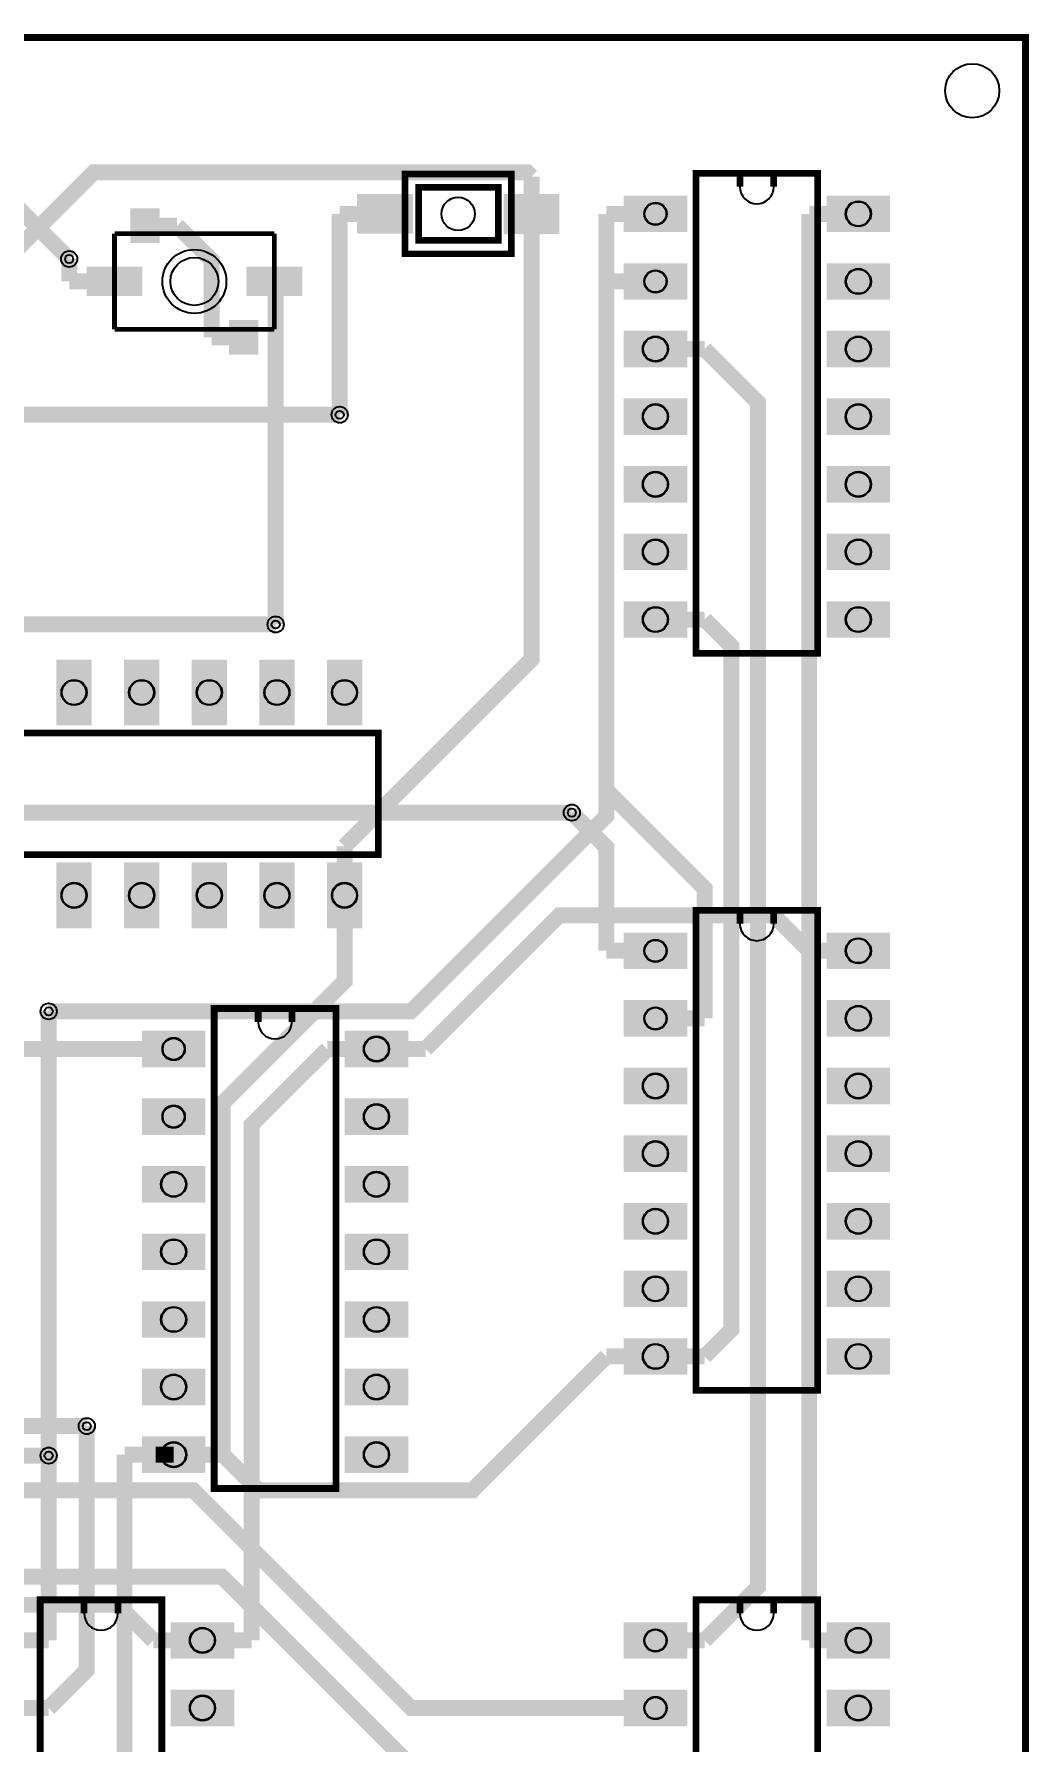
# Model space of a CAD drawing. Header units: millimetres. Extents: x -6.1 to 84.1, y -96.1 to 2.1.
# Drawn here: x 46.8 to 84.1, y -62 to 2.1 of the extents above; entities that cross this region are included whole.
import ezdxf

# ---------------------------------------------------------------- set-up
doc = ezdxf.new("R2010")
doc.units = ezdxf.units.MM
for name, color, linetype, true_color in [('BoardOutline', 7, 'Continuous', 0xff00ff), ('BottomLayer', 7, 'Continuous', 0x0000ff), ('BottomSolderMaskLayer', 7, 'Continuous', 0xaa00ff), ('Hole', 7, 'Continuous', 0x222222), ('Multi-Layer', 7, 'Continuous', 0xc0c0c0), ('TopLayer', 7, 'Continuous', 0xff0000), ('TopPasteMaskLayer', 7, 'Continuous', 0x808080), ('TopSilkLayer', 7, 'Continuous', 0xffcc00), ('TopSolderMaskLayer', 7, 'Continuous', 0x800080)]:
    doc.layers.add(name, color=color, linetype=linetype, true_color=true_color)

msp = doc.modelspace()

# ---------------------------------------------------------------- hatches: boundary and pattern name
at = {"layer": 'BottomSolderMaskLayer'}
for points in [[(68.906, -3.938), (71.294, -3.938), (71.294, -5.31), (68.906, -5.31)], [(76.526, -3.938), (78.914, -3.938), (78.914, -5.31), (76.526, -5.31)], [(68.906, -6.478), (71.294, -6.478), (71.294, -7.85), (68.906, -7.85)], [(76.526, -6.478), (78.914, -6.478), (78.914, -7.85), (76.526, -7.85)], [(68.906, -9.018), (71.294, -9.018), (71.294, -10.39), (68.906, -10.39)], [(76.526, -9.018), (78.914, -9.018), (78.914, -10.39), (76.526, -10.39)], [(68.906, -11.558), (71.294, -11.558), (71.294, -12.93), (68.906, -12.93)], [(76.526, -11.558), (78.914, -11.558), (78.914, -12.93), (76.526, -12.93)], [(68.906, -14.098), (71.294, -14.098), (71.294, -15.47), (68.906, -15.47)], [(76.526, -14.098), (78.914, -14.098), (78.914, -15.47), (76.526, -15.47)], [(68.906, -16.638), (71.294, -16.638), (71.294, -18.01), (68.906, -18.01)], [(76.526, -16.638), (78.914, -16.638), (78.914, -18.01), (76.526, -18.01)], [(68.906, -19.178), (71.294, -19.178), (71.294, -20.55), (68.906, -20.55)], [(76.526, -19.178), (78.914, -19.178), (78.914, -20.55), (76.526, -20.55)], [(47.597, -23.84), (47.597, -21.372), (48.923, -21.372), (48.923, -23.84)], [(50.137, -23.84), (50.137, -21.372), (51.463, -21.372), (51.463, -23.84)], [(52.677, -23.84), (52.677, -21.372), (54.003, -21.372), (54.003, -23.84)], [(55.217, -23.84), (55.217, -21.372), (56.543, -21.372), (56.543, -23.84)], [(57.757, -23.84), (57.757, -21.372), (59.083, -21.372), (59.083, -23.84)], [(47.597, -31.46), (47.597, -28.992), (48.923, -28.992), (48.923, -31.46)], [(50.137, -31.46), (50.137, -28.992), (51.463, -28.992), (51.463, -31.46)], [(52.677, -31.46), (52.677, -28.992), (54.003, -28.992), (54.003, -31.46)], [(55.217, -31.46), (55.217, -28.992), (56.543, -28.992), (56.543, -31.46)], [(57.757, -31.46), (57.757, -28.992), (59.083, -28.992), (59.083, -31.46)], [(68.906, -31.624), (71.294, -31.624), (71.294, -32.996), (68.906, -32.996)], [(76.526, -31.624), (78.914, -31.624), (78.914, -32.996), (76.526, -32.996)], [(68.906, -34.164), (71.294, -34.164), (71.294, -35.536), (68.906, -35.536)], [(76.526, -34.164), (78.914, -34.164), (78.914, -35.536), (76.526, -35.536)], [(50.806, -35.314), (53.194, -35.314), (53.194, -36.686), (50.806, -36.686)], [(58.426, -35.314), (60.814, -35.314), (60.814, -36.686), (58.426, -36.686)], [(68.906, -36.704), (71.294, -36.704), (71.294, -38.076), (68.906, -38.076)], [(76.526, -36.704), (78.914, -36.704), (78.914, -38.076), (76.526, -38.076)], [(50.806, -37.854), (53.194, -37.854), (53.194, -39.226), (50.806, -39.226)], [(58.426, -37.854), (60.814, -37.854), (60.814, -39.226), (58.426, -39.226)], [(68.906, -39.244), (71.294, -39.244), (71.294, -40.616), (68.906, -40.616)], [(76.526, -39.244), (78.914, -39.244), (78.914, -40.616), (76.526, -40.616)], [(50.806, -40.394), (53.194, -40.394), (53.194, -41.766), (50.806, -41.766)], [(58.426, -40.394), (60.814, -40.394), (60.814, -41.766), (58.426, -41.766)], [(68.906, -41.784), (71.294, -41.784), (71.294, -43.156), (68.906, -43.156)], [(76.526, -41.784), (78.914, -41.784), (78.914, -43.156), (76.526, -43.156)], [(50.806, -42.934), (53.194, -42.934), (53.194, -44.306), (50.806, -44.306)], [(58.426, -42.934), (60.814, -42.934), (60.814, -44.306), (58.426, -44.306)], [(68.906, -44.324), (71.294, -44.324), (71.294, -45.696), (68.906, -45.696)], [(76.526, -44.324), (78.914, -44.324), (78.914, -45.696), (76.526, -45.696)], [(50.806, -45.474), (53.194, -45.474), (53.194, -46.846), (50.806, -46.846)], [(58.426, -45.474), (60.814, -45.474), (60.814, -46.846), (58.426, -46.846)], [(68.906, -46.864), (71.294, -46.864), (71.294, -48.236), (68.906, -48.236)], [(76.526, -46.864), (78.914, -46.864), (78.914, -48.236), (76.526, -48.236)], [(50.806, -48.014), (53.194, -48.014), (53.194, -49.386), (50.806, -49.386)], [(58.426, -48.014), (60.814, -48.014), (60.814, -49.386), (58.426, -49.386)], [(50.806, -50.554), (53.194, -50.554), (53.194, -51.926), (50.806, -51.926)], [(58.426, -50.554), (60.814, -50.554), (60.814, -51.926), (58.426, -51.926)], [(51.888, -57.532), (54.276, -57.532), (54.276, -58.904), (51.888, -58.904)], [(68.906, -57.532), (71.294, -57.532), (71.294, -58.904), (68.906, -58.904)], [(76.526, -57.532), (78.914, -57.532), (78.914, -58.904), (76.526, -58.904)], [(51.888, -60.072), (54.276, -60.072), (54.276, -61.444), (51.888, -61.444)], [(68.906, -60.072), (71.294, -60.072), (71.294, -61.444), (68.906, -61.444)], [(76.526, -60.072), (78.914, -60.072), (78.914, -61.444), (76.526, -61.444)]]:
    msp.add_hatch(color=256, dxfattribs=at).paths.add_polyline_path(points)
at = {"layer": 'Multi-Layer'}
for points in [[(68.957, -3.989), (71.243, -3.989), (71.243, -5.259), (68.957, -5.259)], [(76.577, -3.989), (78.863, -3.989), (78.863, -5.259), (76.577, -5.259)], [(68.957, -6.529), (71.243, -6.529), (71.243, -7.799), (68.957, -7.799)], [(76.577, -6.529), (78.863, -6.529), (78.863, -7.799), (76.577, -7.799)], [(68.957, -9.069), (71.243, -9.069), (71.243, -10.339), (68.957, -10.339)], [(76.577, -9.069), (78.863, -9.069), (78.863, -10.339), (76.577, -10.339)], [(68.957, -11.609), (71.243, -11.609), (71.243, -12.879), (68.957, -12.879)], [(76.577, -11.609), (78.863, -11.609), (78.863, -12.879), (76.577, -12.879)], [(68.957, -14.149), (71.243, -14.149), (71.243, -15.419), (68.957, -15.419)], [(76.577, -14.149), (78.863, -14.149), (78.863, -15.419), (76.577, -15.419)], [(68.957, -16.689), (71.243, -16.689), (71.243, -17.959), (68.957, -17.959)], [(76.577, -16.689), (78.863, -16.689), (78.863, -17.959), (76.577, -17.959)], [(68.957, -19.229), (71.243, -19.229), (71.243, -20.499), (68.957, -20.499)], [(76.577, -19.229), (78.863, -19.229), (78.863, -20.499), (76.577, -20.499)], [(47.625, -23.749), (47.625, -21.463), (48.895, -21.463), (48.895, -23.749)], [(50.165, -23.749), (50.165, -21.463), (51.435, -21.463), (51.435, -23.749)], [(52.705, -23.749), (52.705, -21.463), (53.975, -21.463), (53.975, -23.749)], [(55.245, -23.749), (55.245, -21.463), (56.515, -21.463), (56.515, -23.749)], [(57.785, -23.749), (57.785, -21.463), (59.055, -21.463), (59.055, -23.749)], [(47.625, -31.369), (47.625, -29.083), (48.895, -29.083), (48.895, -31.369)], [(50.165, -31.369), (50.165, -29.083), (51.435, -29.083), (51.435, -31.369)], [(52.705, -31.369), (52.705, -29.083), (53.975, -29.083), (53.975, -31.369)], [(55.245, -31.369), (55.245, -29.083), (56.515, -29.083), (56.515, -31.369)], [(57.785, -31.369), (57.785, -29.083), (59.055, -29.083), (59.055, -31.369)], [(68.957, -31.675), (71.243, -31.675), (71.243, -32.945), (68.957, -32.945)], [(76.577, -31.675), (78.863, -31.675), (78.863, -32.945), (76.577, -32.945)], [(68.957, -34.215), (71.243, -34.215), (71.243, -35.485), (68.957, -35.485)], [(76.577, -34.215), (78.863, -34.215), (78.863, -35.485), (76.577, -35.485)], [(50.857, -35.365), (53.143, -35.365), (53.143, -36.635), (50.857, -36.635)], [(58.477, -35.365), (60.763, -35.365), (60.763, -36.635), (58.477, -36.635)], [(68.957, -36.755), (71.243, -36.755), (71.243, -38.025), (68.957, -38.025)], [(76.577, -36.755), (78.863, -36.755), (78.863, -38.025), (76.577, -38.025)], [(50.857, -37.905), (53.143, -37.905), (53.143, -39.175), (50.857, -39.175)], [(58.477, -37.905), (60.763, -37.905), (60.763, -39.175), (58.477, -39.175)], [(68.957, -39.295), (71.243, -39.295), (71.243, -40.565), (68.957, -40.565)], [(76.577, -39.295), (78.863, -39.295), (78.863, -40.565), (76.577, -40.565)], [(50.857, -40.445), (53.143, -40.445), (53.143, -41.715), (50.857, -41.715)], [(58.477, -40.445), (60.763, -40.445), (60.763, -41.715), (58.477, -41.715)], [(68.957, -41.835), (71.243, -41.835), (71.243, -43.105), (68.957, -43.105)], [(76.577, -41.835), (78.863, -41.835), (78.863, -43.105), (76.577, -43.105)], [(50.857, -42.985), (53.143, -42.985), (53.143, -44.255), (50.857, -44.255)], [(58.477, -42.985), (60.763, -42.985), (60.763, -44.255), (58.477, -44.255)], [(68.957, -44.375), (71.243, -44.375), (71.243, -45.645), (68.957, -45.645)], [(76.577, -44.375), (78.863, -44.375), (78.863, -45.645), (76.577, -45.645)], [(50.857, -45.525), (53.143, -45.525), (53.143, -46.795), (50.857, -46.795)], [(58.477, -45.525), (60.763, -45.525), (60.763, -46.795), (58.477, -46.795)], [(68.957, -46.915), (71.243, -46.915), (71.243, -48.185), (68.957, -48.185)], [(76.577, -46.915), (78.863, -46.915), (78.863, -48.185), (76.577, -48.185)], [(50.857, -48.065), (53.143, -48.065), (53.143, -49.335), (50.857, -49.335)], [(58.477, -48.065), (60.763, -48.065), (60.763, -49.335), (58.477, -49.335)], [(50.857, -50.605), (53.143, -50.605), (53.143, -51.875), (50.857, -51.875)], [(58.477, -50.605), (60.763, -50.605), (60.763, -51.875), (58.477, -51.875)], [(51.939, -57.583), (54.225, -57.583), (54.225, -58.853), (51.939, -58.853)], [(68.957, -57.583), (71.243, -57.583), (71.243, -58.853), (68.957, -58.853)], [(76.577, -57.583), (78.863, -57.583), (78.863, -58.853), (76.577, -58.853)], [(51.939, -60.123), (54.225, -60.123), (54.225, -61.393), (51.939, -61.393)], [(68.957, -60.123), (71.243, -60.123), (71.243, -61.393), (68.957, -61.393)], [(76.577, -60.123), (78.863, -60.123), (78.863, -61.393), (76.577, -61.393)]]:
    msp.add_hatch(color=256, dxfattribs=at).paths.add_polyline_path(points)
at = {"layer": 'TopLayer'}
for points in [[(51.43, -5.664), (50.43, -5.664), (50.43, -4.464), (51.43, -4.464)], [(58.941, -3.924), (60.941, -3.924), (60.941, -5.324), (58.941, -5.324)], [(64.444, -3.926), (66.445, -3.926), (66.445, -5.326), (64.444, -5.326)], [(50.78, -7.664), (48.78, -7.664), (48.78, -6.664), (50.78, -6.664)], [(56.78, -7.664), (54.78, -7.664), (54.78, -6.664), (56.78, -6.664)], [(55.13, -9.864), (54.13, -9.864), (54.13, -8.664), (55.13, -8.664)]]:
    msp.add_hatch(color=256, dxfattribs=at).paths.add_polyline_path(points)
at = {"layer": 'TopPasteMaskLayer'}
for points in [[(51.43, -5.664), (50.43, -5.664), (50.43, -4.464), (51.43, -4.464)], [(58.941, -3.924), (60.941, -3.924), (60.941, -5.324), (58.941, -5.324)], [(64.444, -3.926), (66.445, -3.926), (66.445, -5.326), (64.444, -5.326)], [(50.78, -7.664), (48.78, -7.664), (48.78, -6.664), (50.78, -6.664)], [(56.78, -7.664), (54.78, -7.664), (54.78, -6.664), (56.78, -6.664)], [(55.13, -9.864), (54.13, -9.864), (54.13, -8.664), (55.13, -8.664)]]:
    msp.add_hatch(color=256, dxfattribs=at).paths.add_polyline_path(points)
at = {"layer": 'TopSolderMaskLayer'}
for points in [[(51.48, -5.715), (50.379, -5.715), (50.379, -4.413), (51.48, -4.413)], [(58.89, -3.873), (60.992, -3.873), (60.992, -5.374), (58.89, -5.374)], [(64.394, -3.875), (66.495, -3.875), (66.495, -5.376), (64.394, -5.376)], [(68.906, -3.938), (71.294, -3.938), (71.294, -5.31), (68.906, -5.31)], [(76.526, -3.938), (78.914, -3.938), (78.914, -5.31), (76.526, -5.31)], [(50.83, -7.715), (48.729, -7.715), (48.729, -6.613), (50.83, -6.613)], [(56.83, -7.715), (54.729, -7.715), (54.729, -6.613), (56.83, -6.613)], [(68.906, -6.478), (71.294, -6.478), (71.294, -7.85), (68.906, -7.85)], [(76.526, -6.478), (78.914, -6.478), (78.914, -7.85), (76.526, -7.85)], [(55.18, -9.915), (54.079, -9.915), (54.079, -8.613), (55.18, -8.613)], [(68.906, -9.018), (71.294, -9.018), (71.294, -10.39), (68.906, -10.39)], [(76.526, -9.018), (78.914, -9.018), (78.914, -10.39), (76.526, -10.39)], [(68.906, -11.558), (71.294, -11.558), (71.294, -12.93), (68.906, -12.93)], [(76.526, -11.558), (78.914, -11.558), (78.914, -12.93), (76.526, -12.93)], [(68.906, -14.098), (71.294, -14.098), (71.294, -15.47), (68.906, -15.47)], [(76.526, -14.098), (78.914, -14.098), (78.914, -15.47), (76.526, -15.47)], [(68.906, -16.638), (71.294, -16.638), (71.294, -18.01), (68.906, -18.01)], [(76.526, -16.638), (78.914, -16.638), (78.914, -18.01), (76.526, -18.01)], [(68.906, -19.178), (71.294, -19.178), (71.294, -20.55), (68.906, -20.55)], [(76.526, -19.178), (78.914, -19.178), (78.914, -20.55), (76.526, -20.55)], [(47.597, -23.84), (47.597, -21.372), (48.923, -21.372), (48.923, -23.84)], [(50.137, -23.84), (50.137, -21.372), (51.463, -21.372), (51.463, -23.84)], [(52.677, -23.84), (52.677, -21.372), (54.003, -21.372), (54.003, -23.84)], [(55.217, -23.84), (55.217, -21.372), (56.543, -21.372), (56.543, -23.84)], [(57.757, -23.84), (57.757, -21.372), (59.083, -21.372), (59.083, -23.84)], [(47.597, -31.46), (47.597, -28.992), (48.923, -28.992), (48.923, -31.46)], [(50.137, -31.46), (50.137, -28.992), (51.463, -28.992), (51.463, -31.46)], [(52.677, -31.46), (52.677, -28.992), (54.003, -28.992), (54.003, -31.46)], [(55.217, -31.46), (55.217, -28.992), (56.543, -28.992), (56.543, -31.46)], [(57.757, -31.46), (57.757, -28.992), (59.083, -28.992), (59.083, -31.46)], [(68.906, -31.624), (71.294, -31.624), (71.294, -32.996), (68.906, -32.996)], [(76.526, -31.624), (78.914, -31.624), (78.914, -32.996), (76.526, -32.996)], [(68.906, -34.164), (71.294, -34.164), (71.294, -35.536), (68.906, -35.536)], [(76.526, -34.164), (78.914, -34.164), (78.914, -35.536), (76.526, -35.536)], [(50.806, -35.314), (53.194, -35.314), (53.194, -36.686), (50.806, -36.686)], [(58.426, -35.314), (60.814, -35.314), (60.814, -36.686), (58.426, -36.686)], [(68.906, -36.704), (71.294, -36.704), (71.294, -38.076), (68.906, -38.076)], [(76.526, -36.704), (78.914, -36.704), (78.914, -38.076), (76.526, -38.076)], [(50.806, -37.854), (53.194, -37.854), (53.194, -39.226), (50.806, -39.226)], [(58.426, -37.854), (60.814, -37.854), (60.814, -39.226), (58.426, -39.226)], [(68.906, -39.244), (71.294, -39.244), (71.294, -40.616), (68.906, -40.616)], [(76.526, -39.244), (78.914, -39.244), (78.914, -40.616), (76.526, -40.616)], [(50.806, -40.394), (53.194, -40.394), (53.194, -41.766), (50.806, -41.766)], [(58.426, -40.394), (60.814, -40.394), (60.814, -41.766), (58.426, -41.766)], [(68.906, -41.784), (71.294, -41.784), (71.294, -43.156), (68.906, -43.156)], [(76.526, -41.784), (78.914, -41.784), (78.914, -43.156), (76.526, -43.156)], [(50.806, -42.934), (53.194, -42.934), (53.194, -44.306), (50.806, -44.306)], [(58.426, -42.934), (60.814, -42.934), (60.814, -44.306), (58.426, -44.306)], [(68.906, -44.324), (71.294, -44.324), (71.294, -45.696), (68.906, -45.696)], [(76.526, -44.324), (78.914, -44.324), (78.914, -45.696), (76.526, -45.696)], [(50.806, -45.474), (53.194, -45.474), (53.194, -46.846), (50.806, -46.846)], [(58.426, -45.474), (60.814, -45.474), (60.814, -46.846), (58.426, -46.846)], [(68.906, -46.864), (71.294, -46.864), (71.294, -48.236), (68.906, -48.236)], [(76.526, -46.864), (78.914, -46.864), (78.914, -48.236), (76.526, -48.236)], [(50.806, -48.014), (53.194, -48.014), (53.194, -49.386), (50.806, -49.386)], [(58.426, -48.014), (60.814, -48.014), (60.814, -49.386), (58.426, -49.386)], [(50.806, -50.554), (53.194, -50.554), (53.194, -51.926), (50.806, -51.926)], [(58.426, -50.554), (60.814, -50.554), (60.814, -51.926), (58.426, -51.926)], [(51.888, -57.532), (54.276, -57.532), (54.276, -58.904), (51.888, -58.904)], [(68.906, -57.532), (71.294, -57.532), (71.294, -58.904), (68.906, -58.904)], [(76.526, -57.532), (78.914, -57.532), (78.914, -58.904), (76.526, -58.904)], [(51.888, -60.072), (54.276, -60.072), (54.276, -61.444), (51.888, -61.444)], [(68.906, -60.072), (71.294, -60.072), (71.294, -61.444), (68.906, -61.444)], [(76.526, -60.072), (78.914, -60.072), (78.914, -61.444), (76.526, -61.444)]]:
    msp.add_hatch(color=256, dxfattribs=at).paths.add_polyline_path(points)

# ---------------------------------------------------------------- linework, layer by layer
at = {"layer": 'BoardOutline', "const_width": 0.254}
msp.add_lwpolyline([(-6, 2), (84, 2), (84, -96), (-6, -96), (-6, 2)], close=True, dxfattribs=at)
at = {"layer": 'BottomLayer', "const_width": 0.6}
for points in [[(11.68, -9.704), (13.426, -11.45), (20.311, -11.45), (29.453, -2.309), (44.065, -2.309), (48.077, -6.321)], [(47.307, -34.585), (60.916, -34.585), (68.255, -27.247), (68.255, -7.164)], [(70.1, -7.164), (68.255, -7.164)], [(66.959, -27.118), (10.577, -27.118), (2.215, -18.756), (2.215, -10.702), (3.144, -9.772)], [(58.239, -12.172), (29.943, -12.172), (27.332, -14.784), (19.3, -14.784)], [(10.643, -25.749), (35.931, -25.749), (41.63, -20.05), (55.832, -20.05)], [(50.155, -36), (42.456, -36), (36.069, -29.613), (8.875, -29.613), (3.619, -34.869), (3.619, -37.136)], [(61.465, -36), (66.493, -30.973), (74.537, -30.973), (75.875, -32.31)], [(48.738, -50.167), (29.808, -50.167), (23.939, -44.299), (23.939, -32.056)], [(77.72, -32.31), (75.875, -32.31)], [(52, -36), (50.155, -36)], [(59.62, -36), (61.465, -36)], [(20.249, -37.136), (20.249, -48.585), (24.245, -52.581), (52.743, -52.581), (60.92, -60.758), (70.1, -60.758)], [(53.845, -51.24), (55.182, -52.577), (63.227, -52.577), (68.255, -47.55)], [(70.1, -47.55), (68.255, -47.55)], [(23.867, -50.778), (24.363, -51.274), (47.307, -51.274)], [(52, -51.24), (53.845, -51.24)], [(70.1, -63.298), (61.287, -63.298), (53.81, -55.821), (7.159, -55.821), (6.854, -56.125), (6.197, -56.125)], [(32, -58.659), (33.778, -56.881), (49.899, -56.881), (51.237, -58.218)], [(53.082, -58.218), (51.237, -58.218)]]:
    msp.add_lwpolyline(points, dxfattribs=at)
at = {"layer": 'BottomSolderMaskLayer'}
for centre, radius in [((70.1, -4.624), 0.424), ((77.72, -4.624), 0.478), ((70.1, -7.164), 0.424), ((77.72, -7.164), 0.478), ((70.1, -9.704), 0.478), ((77.72, -9.704), 0.478), ((70.1, -12.244), 0.478), ((77.72, -12.244), 0.478), ((70.1, -14.784), 0.478), ((77.72, -14.784), 0.478), ((70.1, -17.324), 0.478), ((77.72, -17.324), 0.478), ((70.1, -19.864), 0.478), ((77.72, -19.864), 0.478), ((48.26, -22.606), 0.478), ((50.8, -22.606), 0.478), ((53.34, -22.606), 0.478), ((55.88, -22.606), 0.478), ((58.42, -22.606), 0.478), ((48.26, -30.226), 0.478), ((50.8, -30.226), 0.478), ((53.34, -30.226), 0.478), ((55.88, -30.226), 0.478), ((58.42, -30.226), 0.478), ((70.1, -32.31), 0.424), ((77.72, -32.31), 0.478), ((70.1, -34.85), 0.424), ((77.72, -34.85), 0.478), ((52, -36), 0.424), ((59.62, -36), 0.478), ((70.1, -37.39), 0.478), ((77.72, -37.39), 0.478), ((52, -38.54), 0.424), ((59.62, -38.54), 0.478), ((70.1, -39.93), 0.478), ((77.72, -39.93), 0.478), ((52, -41.08), 0.478), ((59.62, -41.08), 0.478), ((70.1, -42.47), 0.478), ((77.72, -42.47), 0.478), ((52, -43.62), 0.478), ((59.62, -43.62), 0.478), ((70.1, -45.01), 0.478), ((77.72, -45.01), 0.478), ((52, -46.16), 0.478), ((59.62, -46.16), 0.478), ((70.1, -47.55), 0.478), ((77.72, -47.55), 0.478), ((52, -48.7), 0.478), ((59.62, -48.7), 0.478), ((52, -51.24), 0.478), ((59.62, -51.24), 0.478), ((53.082, -58.218), 0.478), ((70.1, -58.218), 0.424), ((77.72, -58.218), 0.478), ((53.082, -60.758), 0.478), ((77.72, -60.758), 0.478), ((70.1, -60.758), 0.424)]:
    msp.add_circle(centre, radius, dxfattribs=at)
at = {"layer": 'Hole'}
for centre in [(48.077, -6.321), (58.239, -12.172), (55.832, -20.05), (66.959, -27.118), (47.307, -34.585), (48.738, -50.167), (47.307, -51.274)]:
    msp.add_circle(centre, 0.153, dxfattribs=at)
at = {"layer": 'Multi-Layer'}
for centre, radius in [((82, 0), 1.016), ((70.1, -4.624), 0.406), ((77.72, -4.624), 0.457), ((48.077, -6.321), 0.305), ((70.1, -7.164), 0.406), ((77.72, -7.164), 0.457), ((70.1, -9.704), 0.457), ((77.72, -9.704), 0.457), ((58.239, -12.172), 0.305), ((70.1, -12.244), 0.457), ((77.72, -12.244), 0.457), ((70.1, -14.784), 0.457), ((77.72, -14.784), 0.457), ((70.1, -17.324), 0.457), ((77.72, -17.324), 0.457), ((55.832, -20.05), 0.305), ((70.1, -19.864), 0.457), ((77.72, -19.864), 0.457), ((48.26, -22.606), 0.457), ((50.8, -22.606), 0.457), ((53.34, -22.606), 0.457), ((55.88, -22.606), 0.457), ((58.42, -22.606), 0.457), ((66.959, -27.118), 0.305), ((48.26, -30.226), 0.457), ((50.8, -30.226), 0.457), ((53.34, -30.226), 0.457), ((55.88, -30.226), 0.457), ((58.42, -30.226), 0.457), ((70.1, -32.31), 0.406), ((77.72, -32.31), 0.457), ((47.307, -34.585), 0.305), ((70.1, -34.85), 0.406), ((77.72, -34.85), 0.457), ((52, -36), 0.406), ((59.62, -36), 0.457), ((70.1, -37.39), 0.457), ((77.72, -37.39), 0.457), ((52, -38.54), 0.406), ((59.62, -38.54), 0.457), ((70.1, -39.93), 0.457), ((77.72, -39.93), 0.457), ((52, -41.08), 0.457), ((59.62, -41.08), 0.457), ((70.1, -42.47), 0.457), ((77.72, -42.47), 0.457), ((52, -43.62), 0.457), ((59.62, -43.62), 0.457), ((70.1, -45.01), 0.457), ((77.72, -45.01), 0.457), ((52, -46.16), 0.457), ((59.62, -46.16), 0.457), ((70.1, -47.55), 0.457), ((77.72, -47.55), 0.457), ((52, -48.7), 0.457), ((59.62, -48.7), 0.457), ((48.738, -50.167), 0.305), ((47.307, -51.274), 0.305), ((52, -51.24), 0.457), ((59.62, -51.24), 0.457), ((53.082, -58.218), 0.457), ((70.1, -58.218), 0.406), ((77.72, -58.218), 0.457), ((53.082, -60.758), 0.457), ((77.72, -60.758), 0.457), ((70.1, -60.758), 0.406)]:
    msp.add_circle(centre, radius, dxfattribs=at)
at = {"layer": 'TopLayer', "const_width": 0.6}
for points in [[(44.7, -7.164), (44.899, -7.164), (49.003, -3.06), (65.282, -3.06), (65.445, -3.223)], [(65.445, -4.626), (65.445, -3.223)], [(58.239, -4.624), (58.239, -12.172)], [(59.941, -4.624), (58.239, -4.624)], [(65.445, -4.626), (65.445, -21.356), (58.42, -28.381)], [(71.945, -34.85), (71.945, -29.966), (68.255, -26.276), (68.255, -4.624)], [(70.1, -4.624), (68.255, -4.624)], [(77.72, -4.624), (75.875, -4.624)], [(75.875, -4.624), (75.875, -32.31)], [(50.93, -5.064), (52.132, -5.064)], [(53.427, -9.264), (53.427, -6.359), (52.132, -5.064)], [(48.077, -7.164), (48.077, -6.321)], [(49.78, -7.164), (48.077, -7.164)], [(55.78, -7.164), (55.832, -7.216), (55.832, -20.05)], [(54.63, -9.264), (53.427, -9.264)], [(70.1, -9.704), (71.945, -9.704)], [(71.945, -58.218), (73.951, -56.212), (73.951, -11.71), (71.945, -9.704)], [(70.1, -19.864), (71.945, -19.864)], [(71.945, -47.55), (72.948, -46.547), (72.948, -20.867), (71.945, -19.864)], [(68.255, -32.31), (68.255, -28.413), (66.959, -27.118)], [(58.42, -30.226), (58.42, -28.381)], [(53.845, -51.24), (53.845, -38.035), (58.42, -33.46), (58.42, -30.226)], [(70.1, -32.31), (68.255, -32.31)], [(77.72, -32.31), (75.875, -32.31)], [(75.875, -32.31), (75.875, -58.218)], [(47.307, -51.274), (47.307, -34.585)], [(70.1, -34.85), (71.945, -34.85)], [(54.927, -58.218), (54.927, -38.847), (57.775, -36)], [(59.62, -36), (57.775, -36)], [(70.1, -47.55), (71.945, -47.55)], [(47.307, -60.758), (48.738, -59.327), (48.738, -50.167)], [(47.307, -73.458), (50.155, -70.611), (50.155, -51.24)], [(47.307, -58.218), (47.307, -51.274)], [(51.328, -51.24), (50.155, -51.24)], [(51.328, -51.24), (52, -51.24)], [(52, -51.24), (53.845, -51.24)], [(45.462, -58.218), (47.307, -58.218)], [(53.082, -58.218), (54.927, -58.218)], [(70.1, -58.218), (71.945, -58.218)], [(77.72, -58.218), (75.875, -58.218)], [(45.462, -60.758), (47.307, -60.758)]]:
    msp.add_lwpolyline(points, dxfattribs=at)
at = {"layer": 'TopSilkLayer'}
for points, const_width in [([(60.687, -3.126), (64.687, -3.126), (64.687, -6.126), (60.687, -6.126), (60.687, -3.126)], 0.25), ([(71.624, -3.1), (71.624, -21.134), (76.196, -21.134), (76.196, -3.1), (71.624, -3.1)], 0.254), ([(61.204, -3.624), (64.204, -3.624), (64.204, -5.624), (61.204, -5.624), (61.204, -3.624)], 0.25), ([(41.656, -28.702), (59.69, -28.702), (59.69, -24.13), (41.656, -24.13), (41.656, -28.702)], 0.254), ([(71.624, -30.786), (71.624, -48.82), (76.196, -48.82), (76.196, -30.786), (71.624, -30.786)], 0.254), ([(53.524, -34.476), (53.524, -52.51), (58.096, -52.51), (58.096, -34.476), (53.524, -34.476)], 0.254), ([(46.986, -56.694), (46.986, -74.728), (51.558, -74.728), (51.558, -56.694), (46.986, -56.694)], 0.254), ([(71.624, -56.694), (71.624, -74.728), (76.196, -74.728), (76.196, -56.694), (71.624, -56.694)], 0.254)]:
    msp.add_lwpolyline(points, close=True, dxfattribs=dict(at, const_width=const_width))
for points, const_width in [([(73.275, -3.608), (73.275, -3.1)], 0.254), ([(74.545, -3.608), (74.545, -3.1)], 0.254), ([(49.78, -5.364), (49.78, -8.964)], 0.178), ([(55.779, -5.364), (49.78, -5.364)], 0.178), ([(55.779, -5.364), (55.779, -8.964)], 0.178), ([(49.78, -8.964), (55.779, -8.964)], 0.178), ([(73.275, -31.294), (73.275, -30.786)], 0.254), ([(74.545, -31.294), (74.545, -30.786)], 0.254), ([(55.175, -34.984), (55.175, -34.476)], 0.254), ([(56.445, -34.984), (56.445, -34.476)], 0.254), ([(48.637, -57.202), (48.637, -56.694)], 0.254), ([(49.907, -57.202), (49.907, -56.694)], 0.254), ([(73.275, -57.202), (73.275, -56.694)], 0.254), ([(74.545, -57.202), (74.545, -56.694)], 0.254)]:
    msp.add_lwpolyline(points, dxfattribs=dict(at, const_width=const_width))
for centre, radius in [((62.687, -4.626), 0.625), ((52.78, -7.164), 1.2), ((52.78, -7.164), 0.901)]:
    msp.add_circle(centre, radius, dxfattribs=at)
for centre in [(73.91, -3.608), (73.91, -31.294), (55.81, -34.984), (49.272, -57.202), (73.91, -57.202)]:
    msp.add_arc(centre, 0.635, 180, 0, dxfattribs=at)
at = {"layer": 'TopSolderMaskLayer'}
for centre, radius in [((70.1, -4.624), 0.424), ((77.72, -4.624), 0.478), ((70.1, -7.164), 0.424), ((77.72, -7.164), 0.478), ((70.1, -9.704), 0.478), ((77.72, -9.704), 0.478), ((70.1, -12.244), 0.478), ((77.72, -12.244), 0.478), ((70.1, -14.784), 0.478), ((77.72, -14.784), 0.478), ((70.1, -17.324), 0.478), ((77.72, -17.324), 0.478), ((70.1, -19.864), 0.478), ((77.72, -19.864), 0.478), ((48.26, -22.606), 0.478), ((50.8, -22.606), 0.478), ((53.34, -22.606), 0.478), ((55.88, -22.606), 0.478), ((58.42, -22.606), 0.478), ((48.26, -30.226), 0.478), ((50.8, -30.226), 0.478), ((53.34, -30.226), 0.478), ((55.88, -30.226), 0.478), ((58.42, -30.226), 0.478), ((70.1, -32.31), 0.424), ((77.72, -32.31), 0.478), ((70.1, -34.85), 0.424), ((77.72, -34.85), 0.478), ((52, -36), 0.424), ((59.62, -36), 0.478), ((70.1, -37.39), 0.478), ((77.72, -37.39), 0.478), ((52, -38.54), 0.424), ((59.62, -38.54), 0.478), ((70.1, -39.93), 0.478), ((77.72, -39.93), 0.478), ((52, -41.08), 0.478), ((59.62, -41.08), 0.478), ((70.1, -42.47), 0.478), ((77.72, -42.47), 0.478), ((52, -43.62), 0.478), ((59.62, -43.62), 0.478), ((70.1, -45.01), 0.478), ((77.72, -45.01), 0.478), ((52, -46.16), 0.478), ((59.62, -46.16), 0.478), ((70.1, -47.55), 0.478), ((77.72, -47.55), 0.478), ((52, -48.7), 0.478), ((59.62, -48.7), 0.478), ((52, -51.24), 0.478), ((59.62, -51.24), 0.478), ((53.082, -58.218), 0.478), ((70.1, -58.218), 0.424), ((77.72, -58.218), 0.478), ((53.082, -60.758), 0.478), ((77.72, -60.758), 0.478), ((70.1, -60.758), 0.424)]:
    msp.add_circle(centre, radius, dxfattribs=at)

doc.saveas('drawing.dxf')
